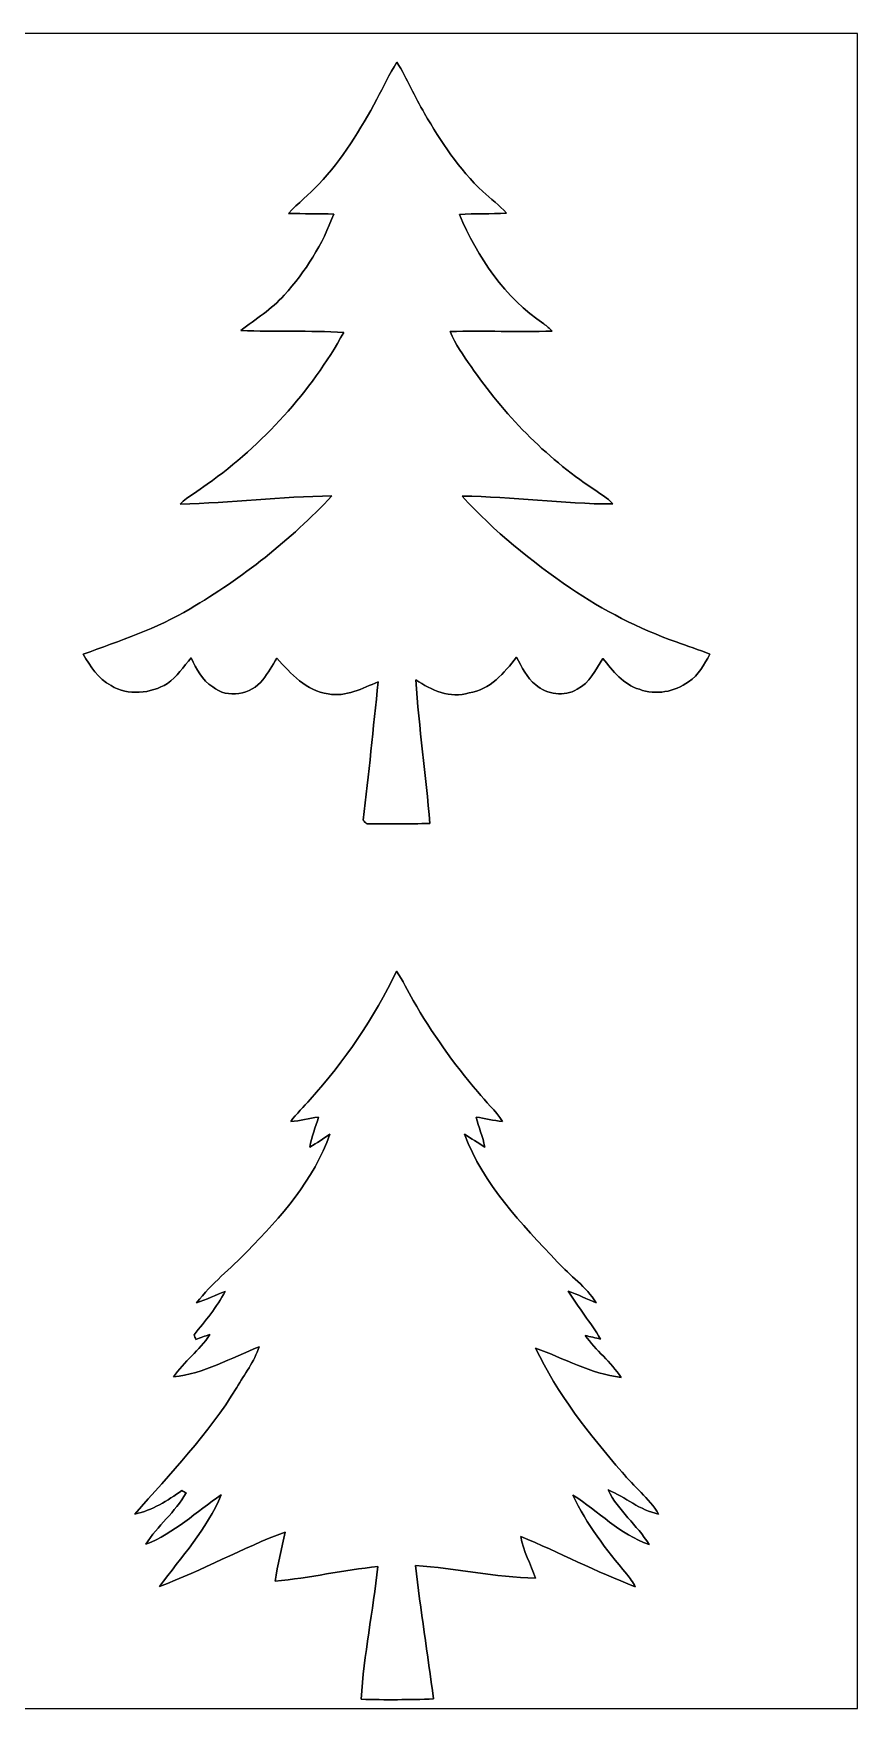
# Model space of a CAD drawing. Header units: centimetres. Extents: x -16.8 to 16.8, y -16.7 to 16.7.
# Drawn here: x 0.38 to 16.77, y -16.67 to 16.67 of the extents above; entities that cross this region are included whole.
import ezdxf

# ---------------------------------------------------------------- set-up
doc = ezdxf.new("R2010")
doc.units = ezdxf.units.CM
doc.header["$MEASUREMENT"] = 0
doc.layers.add('Layer 1', color=7, linetype='Continuous')

msp = doc.modelspace()

# ---------------------------------------------------------------- linework, layer by layer
at = {"layer": 'Layer 1', "color": 7}
for points, knots in [([(-16.77458, 16.66875), (-16.77458, 16.66875), (16.77458, 16.66875), (16.77458, 16.66875), (16.77458, 16.66875), (16.77458, 16.66875), (16.77458, -16.66875), (16.77458, -16.66875), (16.77458, -16.66875), (16.77458, -16.66875), (-16.77458, -16.66875), (-16.77458, -16.66875), (-16.77458, -16.66875), (-16.77458, -16.66875), (-16.77458, 16.66875), (-16.77458, 16.66875), (-16.77458, 16.66875), (-16.77458, 16.66875), (-16.77458, 16.66875), (-16.77458, 16.66875)], [0, 0, 0, 0, 0.16666667, 0.16666667, 0.16666667, 0.16666667, 0.33333333, 0.33333333, 0.33333333, 0.33333333, 0.5, 0.5, 0.5, 0.5, 0.66666667, 0.66666667, 0.66666667, 0.66666667, 1, 1, 1, 1]), ([(7.21289, 15.36453), (6.89046, 14.75881), (6.53027, 14.16473), (6.05402, 13.66661), (6.05402, 13.66661), (5.86105, 13.46729), (5.64621, 13.29055), (5.45571, 13.08876), (5.45571, 13.08876), (5.75451, 13.075), (6.05508, 13.09052), (6.35423, 13.07571), (6.35423, 13.07571), (6.13869, 12.47951), (5.79437, 11.92777), (5.36716, 11.45999), (5.36716, 11.45999), (5.12092, 11.17988), (4.8006, 10.98656), (4.50991, 10.75937), (4.50991, 10.75937), (5.19112, 10.72762), (5.8741, 10.75902), (6.55532, 10.72092), (6.55532, 10.72092), (5.89562, 9.52394), (4.94841, 8.49171), (3.83822, 7.69832), (3.83822, 7.69832), (3.65936, 7.56603), (3.4611, 7.45808), (3.30129, 7.30215), (3.30129, 7.30215), (4.30812, 7.32437), (5.31142, 7.45243), (6.3179, 7.46584), (6.3179, 7.46584), (5.49416, 6.58636), (4.53602, 5.82789), (3.49673, 5.21794), (3.49673, 5.21794), (2.83069, 4.82565), (2.09656, 4.57623), (1.37301, 4.31553), (1.37301, 4.31553), (1.50989, 4.07211), (1.66829, 3.82199), (1.9244, 3.68935), (1.9244, 3.68935), (2.26483, 3.48333), (2.7118, 3.53236), (3.04518, 3.72921), (3.04518, 3.72921), (3.23921, 3.86256), (3.36127, 4.07176), (3.52107, 4.24109), (3.52107, 4.24109), (3.62338, 4.02414), (3.7338, 3.79695), (3.94688, 3.66677), (3.94688, 3.66677), (4.24039, 3.41912), (4.71629, 3.50943), (4.94277, 3.8033), (4.94277, 3.8033), (5.0486, 3.94018), (5.1375, 4.08869), (5.2257, 4.23721), (5.2257, 4.23721), (5.50157, 3.92536), (5.81025, 3.58422), (6.24558, 3.5239), (6.24558, 3.5239), (6.59765, 3.45969), (6.92538, 3.63467), (7.23865, 3.76484), (7.23865, 3.76484), (7.1434, 2.84656), (7.05097, 1.92758), (6.94231, 1.01071), (6.94231, 1.01071), (6.96489, 0.98672), (6.98747, 0.96238), (7.0104, 0.93804), (7.0104, 0.93804), (7.42879, 0.93345), (7.84719, 0.93416), (8.26594, 0.9465), (8.26594, 0.9465), (8.19221, 1.90041), (8.05039, 2.84833), (7.98724, 3.80259), (7.98724, 3.80259), (8.29804, 3.60327), (8.67057, 3.423), (9.0491, 3.54789), (9.0491, 3.54789), (9.46221, 3.60539), (9.75078, 3.9437), (9.99031, 4.25485), (9.99031, 4.25485), (10.10179, 4.06153), (10.19104, 3.84387), (10.37272, 3.70417), (10.37272, 3.70417), (10.59603, 3.51296), (10.94352, 3.46287), (11.20034, 3.61668), (11.20034, 3.61668), (11.44658, 3.74086), (11.56053, 4.00967), (11.71011, 4.22769), (11.71011, 4.22769), (11.90731, 3.9811), (12.11862, 3.70769), (12.43612, 3.61597), (12.43612, 3.61597), (12.76209, 3.49426), (13.13674, 3.56411), (13.41402, 3.76696), (13.41402, 3.76696), (13.61793, 3.8922), (13.72341, 4.11339), (13.83736, 4.31412), (13.83736, 4.31412), (13.61863, 4.40761), (13.39039, 4.47781), (13.16778, 4.55965), (13.16778, 4.55965), (12.42413, 4.82282), (11.71681, 5.1876), (11.06523, 5.63139), (11.06523, 5.63139), (10.28806, 6.16373), (9.54405, 6.75816), (8.91328, 7.46019), (8.91328, 7.46019), (9.91341, 7.45384), (10.91001, 7.30356), (11.91084, 7.30497), (11.91084, 7.30497), (11.79901, 7.42844), (11.65296, 7.51205), (11.51714, 7.60518), (11.51714, 7.60518), (10.5537, 8.24195), (9.74407, 9.09285), (9.0872, 10.03864), (9.0872, 10.03864), (8.9341, 10.26195), (8.77111, 10.4835), (8.67092, 10.73679), (8.67092, 10.73679), (9.34649, 10.75655), (10.02277, 10.72233), (10.69834, 10.74596), (10.69834, 10.74596), (10.64648, 10.79606), (10.59321, 10.84404), (10.53641, 10.88743), (10.53641, 10.88743), (9.75536, 11.40672), (9.21385, 12.21634), (8.85437, 13.06936), (8.85437, 13.06936), (9.16587, 13.087), (9.47737, 13.07571), (9.78958, 13.09052), (9.78958, 13.09052), (9.65553, 13.25598), (9.47596, 13.37522), (9.32356, 13.52162), (9.32356, 13.52162), (8.84379, 13.96365), (8.48995, 14.51963), (8.16151, 15.07772), (8.16151, 15.07772), (7.9629, 15.40898), (7.81897, 15.76987), (7.61224, 16.09654), (7.61224, 16.09654), (7.45666, 15.86512), (7.34766, 15.60759), (7.21289, 15.36453), (7.21289, 15.36453), (7.21289, 15.36453), (7.21289, 15.36453), (7.21289, 15.36453)], [0, 0, 0, 0, 0.02083333, 0.02083333, 0.02083333, 0.02083333, 0.04166667, 0.04166667, 0.04166667, 0.04166667, 0.0625, 0.0625, 0.0625, 0.0625, 0.08333333, 0.08333333, 0.08333333, 0.08333333, 0.10416667, 0.10416667, 0.10416667, 0.10416667, 0.125, 0.125, 0.125, 0.125, 0.14583333, 0.14583333, 0.14583333, 0.14583333, 0.16666667, 0.16666667, 0.16666667, 0.16666667, 0.1875, 0.1875, 0.1875, 0.1875, 0.20833333, 0.20833333, 0.20833333, 0.20833333, 0.22916667, 0.22916667, 0.22916667, 0.22916667, 0.25, 0.25, 0.25, 0.25, 0.27083333, 0.27083333, 0.27083333, 0.27083333, 0.29166667, 0.29166667, 0.29166667, 0.29166667, 0.3125, 0.3125, 0.3125, 0.3125, 0.33333333, 0.33333333, 0.33333333, 0.33333333, 0.35416667, 0.35416667, 0.35416667, 0.35416667, 0.375, 0.375, 0.375, 0.375, 0.39583333, 0.39583333, 0.39583333, 0.39583333, 0.41666667, 0.41666667, 0.41666667, 0.41666667, 0.4375, 0.4375, 0.4375, 0.4375, 0.45833333, 0.45833333, 0.45833333, 0.45833333, 0.47916667, 0.47916667, 0.47916667, 0.47916667, 0.5, 0.5, 0.5, 0.5, 0.52083333, 0.52083333, 0.52083333, 0.52083333, 0.54166667, 0.54166667, 0.54166667, 0.54166667, 0.5625, 0.5625, 0.5625, 0.5625, 0.58333333, 0.58333333, 0.58333333, 0.58333333, 0.60416667, 0.60416667, 0.60416667, 0.60416667, 0.625, 0.625, 0.625, 0.625, 0.64583333, 0.64583333, 0.64583333, 0.64583333, 0.66666667, 0.66666667, 0.66666667, 0.66666667, 0.6875, 0.6875, 0.6875, 0.6875, 0.70833333, 0.70833333, 0.70833333, 0.70833333, 0.72916667, 0.72916667, 0.72916667, 0.72916667, 0.75, 0.75, 0.75, 0.75, 0.77083333, 0.77083333, 0.77083333, 0.77083333, 0.79166667, 0.79166667, 0.79166667, 0.79166667, 0.8125, 0.8125, 0.8125, 0.8125, 0.83333333, 0.83333333, 0.83333333, 0.83333333, 0.85416667, 0.85416667, 0.85416667, 0.85416667, 0.875, 0.875, 0.875, 0.875, 0.89583333, 0.89583333, 0.89583333, 0.89583333, 0.91666667, 0.91666667, 0.91666667, 0.91666667, 0.9375, 0.9375, 0.9375, 0.9375, 0.95833333, 0.95833333, 0.95833333, 0.95833333, 1, 1, 1, 1]), ([(5.88857, -4.54731), (5.7598, -4.69477), (5.61516, -4.82847), (5.49981, -4.98687), (5.49981, -4.98687), (5.68501, -4.97064), (5.86705, -4.93007), (6.04979, -4.89656), (6.04979, -4.89656), (6.00181, -5.09905), (5.90762, -5.28884), (5.88222, -5.49663), (5.88222, -5.49663), (6.01839, -5.41479), (6.1468, -5.32165), (6.2805, -5.23557), (6.2805, -5.23557), (5.96018, -6.14574), (5.30719, -6.89081), (4.63691, -7.56497), (4.63691, -7.56497), (4.31024, -7.91704), (3.91866, -8.20773), (3.62832, -8.59226), (3.62832, -8.59226), (3.82376, -8.53299), (4.00403, -8.43456), (4.19735, -8.36859), (4.19735, -8.36859), (4.02766, -8.67974), (3.80153, -8.95632), (3.57646, -9.22867), (3.57646, -9.22867), (3.5881, -9.25971), (3.59974, -9.29111), (3.61174, -9.32251), (3.61174, -9.32251), (3.70311, -9.28864), (3.79483, -9.25583), (3.88832, -9.22796), (3.88832, -9.22796), (3.69041, -9.54617), (3.37114, -9.76136), (3.16442, -10.07075), (3.16442, -10.07075), (3.77225, -10.00125), (4.312, -9.68975), (4.87327, -9.47138), (4.87327, -9.47138), (4.77555, -9.76665), (4.57764, -10.01324), (4.42489, -10.281), (4.42489, -10.281), (3.86221, -11.20634), (3.10797, -11.9888), (2.39854, -12.79913), (2.39854, -12.79913), (2.74602, -12.72752), (3.04835, -12.52961), (3.33587, -12.33135), (3.33587, -12.33135), (3.35633, -12.34264), (3.3976, -12.36557), (3.41806, -12.37686), (3.41806, -12.37686), (3.20393, -12.75962), (2.84868, -13.03232), (2.61691, -13.40026), (2.61691, -13.40026), (3.17959, -13.18048), (3.62479, -12.75292), (4.11656, -12.41496), (4.11656, -12.41496), (3.83187, -13.10111), (3.32281, -13.65391), (2.88713, -14.2434), (2.88713, -14.2434), (3.73733, -13.92273), (4.53566, -13.47505), (5.38692, -13.15649), (5.38692, -13.15649), (5.32553, -13.48352), (5.23169, -13.80455), (5.19042, -14.13581), (5.19042, -14.13581), (5.87622, -14.07231), (6.54861, -13.91073), (7.23406, -13.84512), (7.23406, -13.84512), (7.13705, -14.726), (6.9536, -15.59807), (6.90069, -16.48389), (6.90069, -16.48389), (7.38082, -16.50083), (7.8613, -16.49412), (8.34143, -16.47966), (8.34143, -16.47966), (8.22043, -15.59419), (8.08426, -14.71013), (7.98266, -13.82219), (7.98266, -13.82219), (8.78064, -13.87475), (9.56698, -14.06525), (10.36849, -14.07195), (10.36849, -14.07195), (10.27712, -13.79396), (10.12578, -13.53502), (10.07569, -13.24434), (10.07569, -13.24434), (10.84227, -13.56148), (11.57817, -13.95095), (12.35428, -14.24411), (12.35428, -14.24411), (12.30595, -14.15486), (12.2495, -14.07019), (12.18318, -13.99364), (12.18318, -13.99364), (11.77784, -13.50645), (11.38061, -13.00021), (11.11356, -12.42201), (11.11356, -12.42201), (11.62297, -12.74092), (12.04736, -13.20659), (12.62803, -13.40414), (12.62803, -13.40414), (12.39132, -13.01679), (12.01526, -12.73246), (11.81417, -12.31971), (11.81417, -12.31971), (12.15919, -12.45623), (12.44635, -12.72752), (12.81747, -12.79948), (12.81747, -12.79948), (12.62768, -12.48128), (12.325, -12.25162), (12.09216, -11.96763), (12.09216, -11.96763), (11.43529, -11.20775), (10.80417, -10.40483), (10.3699, -9.49537), (10.3699, -9.49537), (10.93541, -9.6968), (11.46704, -10.01007), (12.07452, -10.07886), (12.07452, -10.07886), (11.8685, -9.773), (11.57217, -9.54158), (11.35733, -9.24242), (11.35733, -9.24242), (11.45857, -9.26853), (11.56017, -9.29464), (11.66319, -9.3158), (11.66319, -9.3158), (11.4621, -8.98948), (11.22751, -8.68504), (11.01972, -8.3633), (11.01972, -8.3633), (11.21022, -8.42645), (11.38767, -8.52205), (11.57605, -8.5919), (11.57605, -8.5919), (11.37673, -8.27334), (11.05817, -8.05744), (10.80805, -7.78334), (10.80805, -7.78334), (10.09156, -7.02169), (9.32321, -6.23888), (8.95914, -5.23804), (8.95914, -5.23804), (9.09285, -5.32236), (9.22408, -5.41091), (9.35955, -5.49346), (9.35955, -5.49346), (9.32639, -5.28779), (9.23184, -5.09905), (9.18633, -4.8962), (9.18633, -4.8962), (9.36202, -4.92654), (9.53558, -4.96746), (9.71409, -4.98369), (9.71409, -4.98369), (9.57333, -4.76885), (9.38283, -4.59458), (9.21914, -4.39808), (9.21914, -4.39808), (8.73725, -3.83258), (8.30615, -3.22263), (7.93644, -2.5781), (7.93644, -2.5781), (7.82496, -2.38443), (7.73571, -2.1777), (7.60342, -1.99672), (7.60342, -1.99672), (7.16104, -2.92523), (6.57049, -3.77896), (5.88857, -4.54731), (5.88857, -4.54731), (5.88857, -4.54731), (5.88857, -4.54731), (5.88857, -4.54731)], [0, 0, 0, 0, 0.01960784, 0.01960784, 0.01960784, 0.01960784, 0.03921569, 0.03921569, 0.03921569, 0.03921569, 0.05882353, 0.05882353, 0.05882353, 0.05882353, 0.07843137, 0.07843137, 0.07843137, 0.07843137, 0.09803922, 0.09803922, 0.09803922, 0.09803922, 0.11764706, 0.11764706, 0.11764706, 0.11764706, 0.1372549, 0.1372549, 0.1372549, 0.1372549, 0.15686275, 0.15686275, 0.15686275, 0.15686275, 0.17647059, 0.17647059, 0.17647059, 0.17647059, 0.19607843, 0.19607843, 0.19607843, 0.19607843, 0.21568627, 0.21568627, 0.21568627, 0.21568627, 0.23529412, 0.23529412, 0.23529412, 0.23529412, 0.25490196, 0.25490196, 0.25490196, 0.25490196, 0.2745098, 0.2745098, 0.2745098, 0.2745098, 0.29411765, 0.29411765, 0.29411765, 0.29411765, 0.31372549, 0.31372549, 0.31372549, 0.31372549, 0.33333333, 0.33333333, 0.33333333, 0.33333333, 0.35294118, 0.35294118, 0.35294118, 0.35294118, 0.37254902, 0.37254902, 0.37254902, 0.37254902, 0.39215686, 0.39215686, 0.39215686, 0.39215686, 0.41176471, 0.41176471, 0.41176471, 0.41176471, 0.43137255, 0.43137255, 0.43137255, 0.43137255, 0.45098039, 0.45098039, 0.45098039, 0.45098039, 0.47058824, 0.47058824, 0.47058824, 0.47058824, 0.49019608, 0.49019608, 0.49019608, 0.49019608, 0.50980392, 0.50980392, 0.50980392, 0.50980392, 0.52941176, 0.52941176, 0.52941176, 0.52941176, 0.54901961, 0.54901961, 0.54901961, 0.54901961, 0.56862745, 0.56862745, 0.56862745, 0.56862745, 0.58823529, 0.58823529, 0.58823529, 0.58823529, 0.60784314, 0.60784314, 0.60784314, 0.60784314, 0.62745098, 0.62745098, 0.62745098, 0.62745098, 0.64705882, 0.64705882, 0.64705882, 0.64705882, 0.66666667, 0.66666667, 0.66666667, 0.66666667, 0.68627451, 0.68627451, 0.68627451, 0.68627451, 0.70588235, 0.70588235, 0.70588235, 0.70588235, 0.7254902, 0.7254902, 0.7254902, 0.7254902, 0.74509804, 0.74509804, 0.74509804, 0.74509804, 0.76470588, 0.76470588, 0.76470588, 0.76470588, 0.78431373, 0.78431373, 0.78431373, 0.78431373, 0.80392157, 0.80392157, 0.80392157, 0.80392157, 0.82352941, 0.82352941, 0.82352941, 0.82352941, 0.84313725, 0.84313725, 0.84313725, 0.84313725, 0.8627451, 0.8627451, 0.8627451, 0.8627451, 0.88235294, 0.88235294, 0.88235294, 0.88235294, 0.90196078, 0.90196078, 0.90196078, 0.90196078, 0.92156863, 0.92156863, 0.92156863, 0.92156863, 0.94117647, 0.94117647, 0.94117647, 0.94117647, 0.96078431, 0.96078431, 0.96078431, 0.96078431, 1, 1, 1, 1])]:
    msp.add_open_spline(points, degree=3, knots=knots, dxfattribs=at)
at = {"layer": 'Layer 1', "color": 251}
for points, knots in [([(7.21289, 15.36453), (7.34766, 15.60759), (7.45666, 15.86512), (7.61224, 16.09654), (7.61224, 16.09654), (7.81897, 15.76987), (7.9629, 15.40898), (8.16151, 15.07772), (8.16151, 15.07772), (8.48995, 14.51963), (8.84379, 13.96365), (9.32356, 13.52162), (9.32356, 13.52162), (9.47596, 13.37522), (9.65553, 13.25598), (9.78958, 13.09052), (9.78958, 13.09052), (9.47737, 13.07571), (9.16587, 13.087), (8.85437, 13.06936), (8.85437, 13.06936), (9.21385, 12.21634), (9.75536, 11.40672), (10.53641, 10.88743), (10.53641, 10.88743), (10.59321, 10.84404), (10.64648, 10.79606), (10.69834, 10.74596), (10.69834, 10.74596), (10.02277, 10.72233), (9.34649, 10.75655), (8.67092, 10.73679), (8.67092, 10.73679), (8.77111, 10.4835), (8.9341, 10.26195), (9.0872, 10.03864), (9.0872, 10.03864), (9.74407, 9.09285), (10.5537, 8.24195), (11.51714, 7.60518), (11.51714, 7.60518), (11.65296, 7.51205), (11.79901, 7.42844), (11.91084, 7.30497), (11.91084, 7.30497), (10.91001, 7.30356), (9.91341, 7.45384), (8.91328, 7.46019), (8.91328, 7.46019), (9.54405, 6.75816), (10.28806, 6.16373), (11.06523, 5.63139), (11.06523, 5.63139), (11.71681, 5.1876), (12.42413, 4.82282), (13.16778, 4.55965), (13.16778, 4.55965), (13.39039, 4.47781), (13.61863, 4.40761), (13.83736, 4.31412), (13.83736, 4.31412), (13.72341, 4.11339), (13.61793, 3.8922), (13.41402, 3.76696), (13.41402, 3.76696), (13.13674, 3.56411), (12.76209, 3.49426), (12.43612, 3.61597), (12.43612, 3.61597), (12.11862, 3.70769), (11.90731, 3.9811), (11.71011, 4.22769), (11.71011, 4.22769), (11.56053, 4.00967), (11.44658, 3.74086), (11.20034, 3.61668), (11.20034, 3.61668), (10.94352, 3.46287), (10.59603, 3.51296), (10.37272, 3.70417), (10.37272, 3.70417), (10.19104, 3.84387), (10.10179, 4.06153), (9.99031, 4.25485), (9.99031, 4.25485), (9.75078, 3.9437), (9.46221, 3.60539), (9.0491, 3.54789), (9.0491, 3.54789), (8.67057, 3.423), (8.29804, 3.60327), (7.98724, 3.80259), (7.98724, 3.80259), (8.05039, 2.84833), (8.19221, 1.90041), (8.26594, 0.9465), (8.26594, 0.9465), (7.84719, 0.93416), (7.42879, 0.93345), (7.0104, 0.93804), (7.0104, 0.93804), (6.98747, 0.96238), (6.96489, 0.98672), (6.94231, 1.01071), (6.94231, 1.01071), (7.05097, 1.92758), (7.1434, 2.84656), (7.23865, 3.76484), (7.23865, 3.76484), (6.92538, 3.63467), (6.59765, 3.45969), (6.24558, 3.5239), (6.24558, 3.5239), (5.81025, 3.58422), (5.50157, 3.92536), (5.2257, 4.23721), (5.2257, 4.23721), (5.1375, 4.08869), (5.0486, 3.94018), (4.94277, 3.8033), (4.94277, 3.8033), (4.71629, 3.50943), (4.24039, 3.41912), (3.94688, 3.66677), (3.94688, 3.66677), (3.7338, 3.79695), (3.62338, 4.02414), (3.52107, 4.24109), (3.52107, 4.24109), (3.36127, 4.07176), (3.23921, 3.86256), (3.04518, 3.72921), (3.04518, 3.72921), (2.7118, 3.53236), (2.26483, 3.48333), (1.9244, 3.68935), (1.9244, 3.68935), (1.66829, 3.82199), (1.50989, 4.07211), (1.37301, 4.31553), (1.37301, 4.31553), (2.09656, 4.57623), (2.83069, 4.82565), (3.49673, 5.21794), (3.49673, 5.21794), (4.53602, 5.82789), (5.49416, 6.58636), (6.3179, 7.46584), (6.3179, 7.46584), (5.31142, 7.45243), (4.30812, 7.32437), (3.30129, 7.30215), (3.30129, 7.30215), (3.4611, 7.45808), (3.65936, 7.56603), (3.83822, 7.69832), (3.83822, 7.69832), (4.94841, 8.49171), (5.89562, 9.52394), (6.55532, 10.72092), (6.55532, 10.72092), (5.8741, 10.75902), (5.19112, 10.72762), (4.50991, 10.75937), (4.50991, 10.75937), (4.8006, 10.98656), (5.12092, 11.17988), (5.36716, 11.45999), (5.36716, 11.45999), (5.79437, 11.92777), (6.13869, 12.47951), (6.35423, 13.07571), (6.35423, 13.07571), (6.05508, 13.09052), (5.75451, 13.075), (5.45571, 13.08876), (5.45571, 13.08876), (5.64621, 13.29055), (5.86105, 13.46729), (6.05402, 13.66661), (6.05402, 13.66661), (6.53027, 14.16473), (6.89046, 14.75881), (7.21289, 15.36453)], [0, 0, 0, 0, 0.0212766, 0.0212766, 0.0212766, 0.0212766, 0.04255319, 0.04255319, 0.04255319, 0.04255319, 0.06382979, 0.06382979, 0.06382979, 0.06382979, 0.08510638, 0.08510638, 0.08510638, 0.08510638, 0.10638298, 0.10638298, 0.10638298, 0.10638298, 0.12765957, 0.12765957, 0.12765957, 0.12765957, 0.14893617, 0.14893617, 0.14893617, 0.14893617, 0.17021277, 0.17021277, 0.17021277, 0.17021277, 0.19148936, 0.19148936, 0.19148936, 0.19148936, 0.21276596, 0.21276596, 0.21276596, 0.21276596, 0.23404255, 0.23404255, 0.23404255, 0.23404255, 0.25531915, 0.25531915, 0.25531915, 0.25531915, 0.27659574, 0.27659574, 0.27659574, 0.27659574, 0.29787234, 0.29787234, 0.29787234, 0.29787234, 0.31914894, 0.31914894, 0.31914894, 0.31914894, 0.34042553, 0.34042553, 0.34042553, 0.34042553, 0.36170213, 0.36170213, 0.36170213, 0.36170213, 0.38297872, 0.38297872, 0.38297872, 0.38297872, 0.40425532, 0.40425532, 0.40425532, 0.40425532, 0.42553191, 0.42553191, 0.42553191, 0.42553191, 0.44680851, 0.44680851, 0.44680851, 0.44680851, 0.46808511, 0.46808511, 0.46808511, 0.46808511, 0.4893617, 0.4893617, 0.4893617, 0.4893617, 0.5106383, 0.5106383, 0.5106383, 0.5106383, 0.53191489, 0.53191489, 0.53191489, 0.53191489, 0.55319149, 0.55319149, 0.55319149, 0.55319149, 0.57446809, 0.57446809, 0.57446809, 0.57446809, 0.59574468, 0.59574468, 0.59574468, 0.59574468, 0.61702128, 0.61702128, 0.61702128, 0.61702128, 0.63829787, 0.63829787, 0.63829787, 0.63829787, 0.65957447, 0.65957447, 0.65957447, 0.65957447, 0.68085106, 0.68085106, 0.68085106, 0.68085106, 0.70212766, 0.70212766, 0.70212766, 0.70212766, 0.72340426, 0.72340426, 0.72340426, 0.72340426, 0.74468085, 0.74468085, 0.74468085, 0.74468085, 0.76595745, 0.76595745, 0.76595745, 0.76595745, 0.78723404, 0.78723404, 0.78723404, 0.78723404, 0.80851064, 0.80851064, 0.80851064, 0.80851064, 0.82978723, 0.82978723, 0.82978723, 0.82978723, 0.85106383, 0.85106383, 0.85106383, 0.85106383, 0.87234043, 0.87234043, 0.87234043, 0.87234043, 0.89361702, 0.89361702, 0.89361702, 0.89361702, 0.91489362, 0.91489362, 0.91489362, 0.91489362, 0.93617021, 0.93617021, 0.93617021, 0.93617021, 0.95744681, 0.95744681, 0.95744681, 0.95744681, 1, 1, 1, 1]), ([(5.88857, -4.54731), (6.57049, -3.77896), (7.16104, -2.92523), (7.60342, -1.99672), (7.60342, -1.99672), (7.73571, -2.1777), (7.82496, -2.38443), (7.93644, -2.5781), (7.93644, -2.5781), (8.30615, -3.22263), (8.73725, -3.83258), (9.21914, -4.39808), (9.21914, -4.39808), (9.38283, -4.59458), (9.57333, -4.76885), (9.71409, -4.98369), (9.71409, -4.98369), (9.53558, -4.96746), (9.36202, -4.92654), (9.18633, -4.8962), (9.18633, -4.8962), (9.23184, -5.09905), (9.32639, -5.28779), (9.35955, -5.49346), (9.35955, -5.49346), (9.22408, -5.41091), (9.09285, -5.32236), (8.95914, -5.23804), (8.95914, -5.23804), (9.32321, -6.23888), (10.09156, -7.02169), (10.80805, -7.78334), (10.80805, -7.78334), (11.05817, -8.05744), (11.37673, -8.27334), (11.57605, -8.5919), (11.57605, -8.5919), (11.38767, -8.52205), (11.21022, -8.42645), (11.01972, -8.3633), (11.01972, -8.3633), (11.22751, -8.68504), (11.4621, -8.98948), (11.66319, -9.3158), (11.66319, -9.3158), (11.56017, -9.29464), (11.45857, -9.26853), (11.35733, -9.24242), (11.35733, -9.24242), (11.57217, -9.54158), (11.8685, -9.773), (12.07452, -10.07886), (12.07452, -10.07886), (11.46704, -10.01007), (10.93541, -9.6968), (10.3699, -9.49537), (10.3699, -9.49537), (10.80417, -10.40483), (11.43529, -11.20775), (12.09216, -11.96763), (12.09216, -11.96763), (12.325, -12.25162), (12.62768, -12.48128), (12.81747, -12.79948), (12.81747, -12.79948), (12.44635, -12.72752), (12.15919, -12.45623), (11.81417, -12.31971), (11.81417, -12.31971), (12.01526, -12.73246), (12.39132, -13.01679), (12.62803, -13.40414), (12.62803, -13.40414), (12.04736, -13.20659), (11.62297, -12.74092), (11.11356, -12.42201), (11.11356, -12.42201), (11.38061, -13.00021), (11.77784, -13.50645), (12.18318, -13.99364), (12.18318, -13.99364), (12.2495, -14.07019), (12.30595, -14.15486), (12.35428, -14.24411), (12.35428, -14.24411), (11.57817, -13.95095), (10.84227, -13.56148), (10.07569, -13.24434), (10.07569, -13.24434), (10.12578, -13.53502), (10.27712, -13.79396), (10.36849, -14.07195), (10.36849, -14.07195), (9.56698, -14.06525), (8.78064, -13.87475), (7.98266, -13.82219), (7.98266, -13.82219), (8.08426, -14.71013), (8.22043, -15.59419), (8.34143, -16.47966), (8.34143, -16.47966), (7.8613, -16.49412), (7.38082, -16.50083), (6.90069, -16.48389), (6.90069, -16.48389), (6.9536, -15.59807), (7.13705, -14.726), (7.23406, -13.84512), (7.23406, -13.84512), (6.54861, -13.91073), (5.87622, -14.07231), (5.19042, -14.13581), (5.19042, -14.13581), (5.23169, -13.80455), (5.32553, -13.48352), (5.38692, -13.15649), (5.38692, -13.15649), (4.53566, -13.47505), (3.73733, -13.92273), (2.88713, -14.2434), (2.88713, -14.2434), (3.32281, -13.65391), (3.83187, -13.10111), (4.11656, -12.41496), (4.11656, -12.41496), (3.62479, -12.75292), (3.17959, -13.18048), (2.61691, -13.40026), (2.61691, -13.40026), (2.84868, -13.03232), (3.20393, -12.75962), (3.41806, -12.37686), (3.41806, -12.37686), (3.3976, -12.36557), (3.35633, -12.34264), (3.33587, -12.33135), (3.33587, -12.33135), (3.04835, -12.52961), (2.74602, -12.72752), (2.39854, -12.79913), (2.39854, -12.79913), (3.10797, -11.9888), (3.86221, -11.20634), (4.42489, -10.281), (4.42489, -10.281), (4.57764, -10.01324), (4.77555, -9.76665), (4.87327, -9.47138), (4.87327, -9.47138), (4.312, -9.68975), (3.77225, -10.00125), (3.16442, -10.07075), (3.16442, -10.07075), (3.37114, -9.76136), (3.69041, -9.54617), (3.88832, -9.22796), (3.88832, -9.22796), (3.79483, -9.25583), (3.70311, -9.28864), (3.61174, -9.32251), (3.61174, -9.32251), (3.59974, -9.29111), (3.5881, -9.25971), (3.57646, -9.22867), (3.57646, -9.22867), (3.80153, -8.95632), (4.02766, -8.67974), (4.19735, -8.36859), (4.19735, -8.36859), (4.00403, -8.43456), (3.82376, -8.53299), (3.62832, -8.59226), (3.62832, -8.59226), (3.91866, -8.20773), (4.31024, -7.91704), (4.63691, -7.56497), (4.63691, -7.56497), (5.30719, -6.89081), (5.96018, -6.14574), (6.2805, -5.23557), (6.2805, -5.23557), (6.1468, -5.32165), (6.01839, -5.41479), (5.88222, -5.49663), (5.88222, -5.49663), (5.90762, -5.28884), (6.00181, -5.09905), (6.04979, -4.89656), (6.04979, -4.89656), (5.86705, -4.93007), (5.68501, -4.97064), (5.49981, -4.98687), (5.49981, -4.98687), (5.61516, -4.82847), (5.7598, -4.69477), (5.88857, -4.54731)], [0, 0, 0, 0, 0.02, 0.02, 0.02, 0.02, 0.04, 0.04, 0.04, 0.04, 0.06, 0.06, 0.06, 0.06, 0.08, 0.08, 0.08, 0.08, 0.1, 0.1, 0.1, 0.1, 0.12, 0.12, 0.12, 0.12, 0.14, 0.14, 0.14, 0.14, 0.16, 0.16, 0.16, 0.16, 0.18, 0.18, 0.18, 0.18, 0.2, 0.2, 0.2, 0.2, 0.22, 0.22, 0.22, 0.22, 0.24, 0.24, 0.24, 0.24, 0.26, 0.26, 0.26, 0.26, 0.28, 0.28, 0.28, 0.28, 0.3, 0.3, 0.3, 0.3, 0.32, 0.32, 0.32, 0.32, 0.34, 0.34, 0.34, 0.34, 0.36, 0.36, 0.36, 0.36, 0.38, 0.38, 0.38, 0.38, 0.4, 0.4, 0.4, 0.4, 0.42, 0.42, 0.42, 0.42, 0.44, 0.44, 0.44, 0.44, 0.46, 0.46, 0.46, 0.46, 0.48, 0.48, 0.48, 0.48, 0.5, 0.5, 0.5, 0.5, 0.52, 0.52, 0.52, 0.52, 0.54, 0.54, 0.54, 0.54, 0.56, 0.56, 0.56, 0.56, 0.58, 0.58, 0.58, 0.58, 0.6, 0.6, 0.6, 0.6, 0.62, 0.62, 0.62, 0.62, 0.64, 0.64, 0.64, 0.64, 0.66, 0.66, 0.66, 0.66, 0.68, 0.68, 0.68, 0.68, 0.7, 0.7, 0.7, 0.7, 0.72, 0.72, 0.72, 0.72, 0.74, 0.74, 0.74, 0.74, 0.76, 0.76, 0.76, 0.76, 0.78, 0.78, 0.78, 0.78, 0.8, 0.8, 0.8, 0.8, 0.82, 0.82, 0.82, 0.82, 0.84, 0.84, 0.84, 0.84, 0.86, 0.86, 0.86, 0.86, 0.88, 0.88, 0.88, 0.88, 0.9, 0.9, 0.9, 0.9, 0.92, 0.92, 0.92, 0.92, 0.94, 0.94, 0.94, 0.94, 0.96, 0.96, 0.96, 0.96, 1, 1, 1, 1])]:
    msp.add_open_spline(points, degree=3, knots=knots, dxfattribs=at)

doc.saveas('drawing.dxf')
